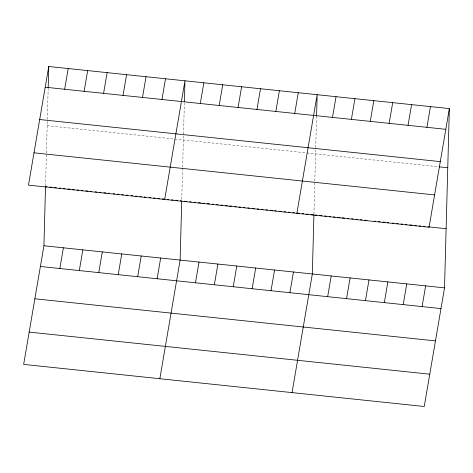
<?xml version="1.0" encoding="UTF-8"?>
<svg xmlns="http://www.w3.org/2000/svg" width="473" height="473" viewBox="0 0 473 473"><rect width="100%" height="100%" fill="white"/><g stroke="black" fill="none" stroke-linecap="round" stroke-linejoin="round"><path stroke-width="0.35" stroke-dasharray="2.37 1.77" d="M45.544 185.889L46.413 153.619M46.431 152.903L47.312 120.089M47.33 119.391L48.157 88.77M181.762 199.488L182.613 167.933M182.631 167.217L184.358 103.079M313.942 214.098L315.71 148.291M315.728 147.6L316.555 116.973M47.164 125.652L306.12 152.868M306.847 152.945L438.317 166.762"/><path stroke-width="0.71" d="M449.35 108.595L429.07 227.235L28.475 185.138L48.754 66.498L449.35 108.595L444.525 287.862L424.246 406.502L23.65 364.405L43.93 245.765L45.52 186.604L46.963 186.758M48.175 88.073L48.754 66.498M184.399 101.689L184.961 80.812L164.681 199.452M313.918 214.813L312.328 273.968L292.048 392.614M316.573 116.275L317.152 94.701L296.873 213.341M64.671 89.255L68.213 68.544M84.129 91.301L87.671 70.583M59.846 268.522L63.388 247.811M103.587 93.347L107.129 72.629M79.304 270.568L82.846 249.85M123.045 95.392L126.587 74.675M98.762 272.614L102.304 251.896M142.503 97.438L146.045 76.721M118.22 274.659L121.762 253.942M161.961 99.484L165.503 78.766M137.673 276.705L141.214 255.988M157.131 278.751L160.672 258.033M200.304 103.51L203.845 82.793M159.85 378.719L180.13 260.079L181.727 200.919L180.284 200.765M219.188 105.497L222.73 84.779M195.473 282.777L199.015 262.06M238.073 107.477L241.614 86.766M214.358 284.764L217.899 264.046M256.957 109.464L260.499 88.747M233.248 286.75L236.784 266.033M275.842 111.451L279.383 90.733M252.133 288.731L255.674 268.014M294.726 113.437L298.268 92.72M271.017 290.718L274.559 270M289.902 292.704L293.443 271.987M332.495 117.405L336.037 96.687M351.386 119.391L354.927 98.674M327.671 296.672L331.212 275.954M370.27 121.372L373.812 100.654M346.555 298.658L350.097 277.941M389.155 123.358L392.696 102.641M365.44 300.639L368.981 279.921M408.039 125.345L411.581 104.628M384.324 302.625L387.866 281.908M426.924 127.326L430.465 106.608M403.209 304.612L406.75 283.895M422.099 306.593L425.635 285.875M45.213 87.215L445.808 129.312M39.691 119.527L440.286 161.624M439.039 166.839L447.76 167.755M34.003 152.82L434.592 194.923M49.848 187.06L52.006 187.284M54.17 187.515L56.334 187.74M59.214 188.047L60.656 188.195M63.536 188.496L64.978 188.65M67.864 188.952L70.022 189.182M72.186 189.407L74.35 189.638M77.229 189.939L78.672 190.087M81.557 190.394L82.994 190.542M85.879 190.844L88.043 191.074M90.201 191.299L91.644 191.453M95.244 191.831L96.687 191.985M99.572 192.286L101.015 192.434M103.894 192.742L106.058 192.966M108.216 193.197L109.659 193.345M113.266 193.723L114.703 193.877M117.588 194.178L119.03 194.332M121.91 194.634L123.352 194.787M126.232 195.089L127.675 195.237M131.281 195.615L132.718 195.769M135.603 196.07L137.046 196.224M139.925 196.526L141.368 196.679M144.253 196.981L145.69 197.135M149.297 197.513L150.739 197.661M153.619 197.968L155.061 198.116M157.941 198.418L159.383 198.571M162.269 198.873L164.427 199.103M167.312 199.405L168.755 199.559M171.634 199.86L173.077 200.008M175.962 200.316L177.399 200.463M184.63 201.226L186.811 201.451M189.714 201.758L191.169 201.912M194.072 202.219L195.526 202.367M198.429 202.675L200.611 202.905M202.787 203.136L204.241 203.284M207.144 203.591L209.326 203.822M212.229 204.123L213.684 204.277M216.587 204.584L218.041 204.738M220.95 205.04L222.399 205.193M225.308 205.501L227.483 205.725M229.665 205.956L231.841 206.187M234.75 206.494L236.198 206.642M239.107 206.949L240.556 207.103M243.465 207.411L244.919 207.558M247.822 207.866L249.277 208.019M252.18 208.321L254.362 208.552M257.265 208.859L258.719 209.013M261.622 209.314L263.077 209.468M265.98 209.776L267.434 209.929M270.337 210.231L272.519 210.461M274.695 210.692L276.149 210.84M279.78 211.224L281.234 211.378M284.137 211.679L285.591 211.833M288.5 212.141L289.949 212.294M292.858 212.596L294.307 212.749M297.215 213.057L299.391 213.288M302.3 213.589L303.749 213.743M306.658 214.05L308.112 214.204M311.015 214.506L313.191 214.736M315.373 214.967L316.827 215.114M319.73 215.422L321.912 215.653M324.815 215.954L326.269 216.108M329.173 216.415L330.627 216.569M333.53 216.871L334.985 217.024M337.888 217.332L340.069 217.562M342.245 217.787L344.427 218.018M347.33 218.325L348.784 218.479M351.693 218.78L353.142 218.934M356.051 219.241L357.499 219.389M360.408 219.697L361.857 219.85M364.766 220.158L366.942 220.383M374.208 221.145L375.663 221.299M378.566 221.606L380.02 221.76M382.923 222.062L385.105 222.292M387.281 222.523L388.735 222.677M392.365 223.055L393.82 223.209M396.723 223.516L398.177 223.664M401.08 223.971L402.535 224.125M405.438 224.433L406.892 224.58M409.801 224.888L411.977 225.118M414.88 225.42L416.335 225.574M419.244 225.881L420.692 226.035M423.601 226.336L425.05 226.49M427.959 226.798L446.116 228.707M43.93 245.765L444.525 287.862M40.388 266.482L440.984 308.579M34.866 298.794L435.456 340.897M29.172 332.087L429.768 374.19"/></g></svg>
